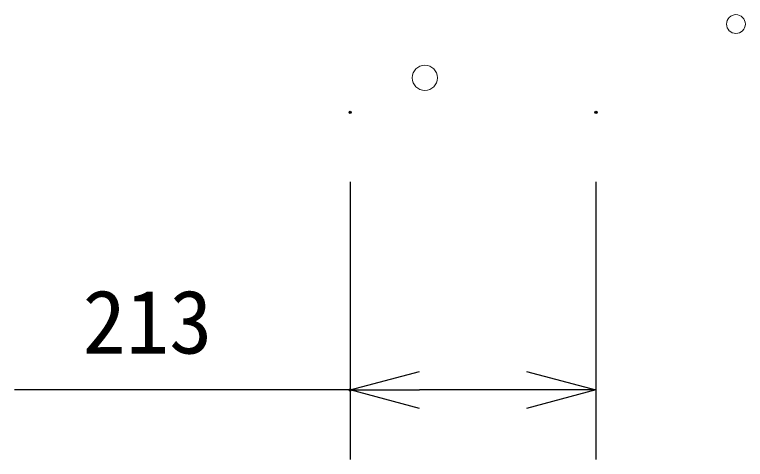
# Model space of a CAD drawing. Units: millimetres, scale not verified. Extents: x -62 to 63, y -56 to 57.
# Drawn here: x 3.06 to 24.11, y -6.06 to 6.76 of the extents above; entities that cross this region are included whole.
import ezdxf
from ezdxf.enums import TextEntityAlignment as Align

# ---------------------------------------------------------------- set-up
doc = ezdxf.new("R2010")
doc.units = ezdxf.units.MM
doc.header["$LTSCALE"] = 0.125
doc.header["$PDMODE"] = 32
doc.header["$PDSIZE"] = 0.0625
for name, color, linetype in [('0-0_0', 7, 'Continuous'), ('0-3_DEFPOINTS', 7, 'Continuous'), ('0-6_SUNPO', 7, 'Continuous')]:
    doc.layers.add(name, color=color, linetype=linetype)
doc.layers.add('0-5_GAIKEI', color=1, linetype='Continuous', lineweight=18)
doc.styles.add('ＭＳ ゴシック', font='')
doc.styles.get('ＭＳ ゴシック').set_extended_font_data('MS Gothic')

# ---------------------------------------------------------------- blocks, each defined once
blk = doc.blocks.new('_OPEN30')
at = {"layer": '0-0_0'}
blk.add_line((0, 0), (-1, 0), dxfattribs=at)
blk.add_lwpolyline([(-1, 0.26795), (0, 0), (-1, -0.26795)], dxfattribs=at)
blk = doc.blocks.new('D9')
at = {"layer": '0-3_DEFPOINTS'}
for p in [(16.0051, 3.472), (23.0856, 3.472), (16.0051, -4.5279)]:
    blk.add_point(p, dxfattribs=at)
at = {"layer": '0-6_SUNPO'}
for p, q in [((16.0051, 1.472), (16.0051, -6.5279)), ((23.0856, 1.472), (23.0856, -6.5279)), ((16.0051, -4.5279), (6.3384, -4.5279)), ((21.0856, -4.5279), (18.0051, -4.5279))]:
    blk.add_line(p, q, dxfattribs=at)
at = {"layer": '0-6_SUNPO', "xscale": 2, "yscale": 2, "rotation": 180}
blk.add_blockref('_OPEN30', (16.0051, -4.5279), dxfattribs=at)
at = {"layer": '0-6_SUNPO', "xscale": 2, "yscale": 2}
blk.add_blockref('_OPEN30', (23.0856, -4.5279), dxfattribs=at)
at = {"layer": '0-6_SUNPO', "style": 'ＭＳ ゴシック'}
blk.add_text('213', height=1.833, dxfattribs=at).set_placement((8.2968, -4.0279), align=Align.BOTTOM_LEFT)

msp = doc.modelspace()

# ---------------------------------------------------------------- linework, layer by layer
at = {"layer": '0-5_GAIKEI'}
for centre, radius in [((23.8402, 6.4891), 0.2718), ((14.879, 4.9396), 0.3626)]:
    msp.add_circle(centre, radius, dxfattribs=at)

# ---------------------------------------------------------------- block references
at = {"layer": '0-6_SUNPO'}
msp.add_blockref('D9', (-3.2787, 0.4713), dxfattribs=at)

doc.saveas('drawing.dxf')
